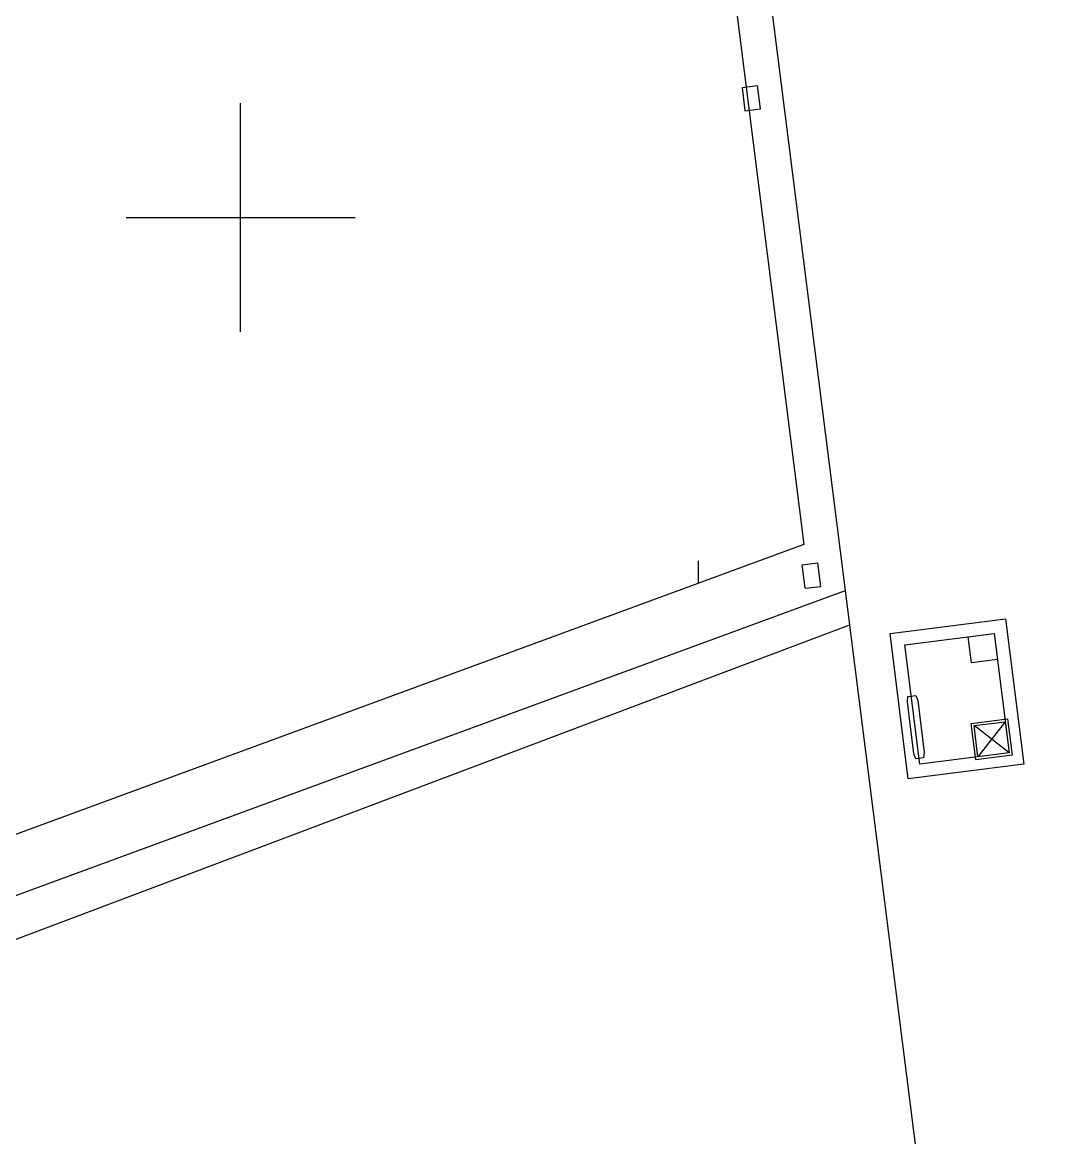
# Model space of a CAD drawing. Header units: inches. Extents: x 2621776591 to 2623670951, y 363331607 to 364354604.
# Drawn here: x 2622161297 to 2622180913, y 363897875 to 363919200 of the extents above; entities that cross this region are included whole.
import ezdxf

# ---------------------------------------------------------------- set-up
doc = ezdxf.new("R2010")
doc.units = ezdxf.units.IN
doc.header["$MEASUREMENT"] = 0
doc.linetypes.add('BORDERX2', pattern=[3.5, 1, -0.5, 1, -0.5, 0, -0.5])
for name, color, linetype in [('_PRD', 7, 'Continuous'), ('ANCHOR POINT', 7, 'Continuous'), ('CABLE REELING PIT', 1, 'Continuous'), ('DIM', 8, 'Continuous'), ('TEXT2', 1, 'Continuous')]:
    doc.layers.add(name, color=color, linetype=linetype)
doc.layers.add('CRANE', color=7, linetype='Continuous', true_color=0x7f3f7f)

# ---------------------------------------------------------------- blocks, each defined once
blk = doc.blocks.new('A$C3b4efab6')
at = {"layer": '_PRD', "color": 8, "ltscale": 20000}
for points in [[(-355258, -226244), (-379959, -235557, -0.484215), (-386683, -231515), (-399316, -133024)], [(-355341, -225583), (-379436, -234446, -0.481736), (-386121, -230390), (-398606, -133057)]]:
    blk.add_lwpolyline(points, format="xyb", dxfattribs=at)
blk = doc.blocks.new('A$Cfe87a000')
h = blk.add_hatch()
h.set_pattern_fill('CROSS', color=190, scale=35000)
h.set_pattern_definition([(0, (-2621685475, -364093291), (8750, 8750), [4375, -13125]), (90, (-2621683288, -364095478.5), (-8750, 8750), [4375, -13125])])
h.paths.add_polyline_path([(0, 0), (-30586, -3867), (-13078, -140353), (-8315, -149578), (-6733, -162482), (-8967, -172401), (3518, -269734, 0.302123), (7001, -273750), (33332, -264064)])
at = {"color": 190}
for p, q in [((0, 0), (33332, -264064)), ((33332, -264064), (7001, -273750))]:
    blk.add_line(p, q, dxfattribs=at)

msp = doc.modelspace()

# ---------------------------------------------------------------- linework, layer by layer
at = {"layer": 'ANCHOR POINT'}
for p, q in [((2622175052.1, 363917952.4), (2622175349.7, 363917990)), ((2622175052.1, 363917952.4), (2622175108.5, 363917505.9)), ((2622175406.1, 363917543.6), (2622175349.7, 363917990)), ((2622175108.5, 363917505.9), (2622175406.1, 363917543.6)), ((2622176204.8, 363908825), (2622176502.4, 363908862.6)), ((2622176261.2, 363908378.6), (2622176204.8, 363908825)), ((2622176558.9, 363908416.2), (2622176502.4, 363908862.6)), ((2622176261.2, 363908378.6), (2622176558.9, 363908416.2))]:
    msp.add_line(p, q, dxfattribs=at)
at = {"layer": 'CABLE REELING PIT'}
for p, q in [((2622180156.6, 363905232.4), (2622179486.6, 363905753.1)), ((2622180081.9, 363905827.7), (2622179561.2, 363905157.7))]:
    msp.add_line(p, q, dxfattribs=at)
for points in [[(2622180087.4, 363907793.7), (2622180435.7, 363905015.4), (2622178230.5, 363904738.9), (2622177882.2, 363907517.2)], [(2622179870.4, 363907514.5), (2622180156.6, 363905232.4), (2622178447.5, 363905018.1), (2622178161.3, 363907300.2)], [(2622179436.5, 363906956.2), (2622179374.3, 363907452.3), (2622179870.4, 363907514.5), (2622179932.6, 363907018.4)], [(2622178523.4, 363905138.8), (2622178374.5, 363905120), (2622178337.2, 363905216.1), (2622178211.7, 363906208.2), (2622178224, 363906310.5), (2622178372.8, 363906329.4), (2622178410.2, 363906233.3), (2622178535.6, 363905241.2)], [(2622179517.8, 363905101.9), (2622179430.8, 363905796.5), (2622180125.3, 363905883.6), (2622180212.4, 363905189)], [(2622179561.2, 363905157.7), (2622179486.6, 363905753.1), (2622180081.9, 363905827.7), (2622180156.6, 363905232.4)]]:
    msp.add_lwpolyline(points, close=True, dxfattribs=at)
at = {"layer": 'CRANE', "color": 82, "linetype": 'BORDERX2', "true_color": 0x33cc00}
msp.add_circle((2622181319.1, 363904427.5, 0), 61900, dxfattribs=at)
at = {"layer": 'TEXT2'}
msp.add_line((2622143258, 364175370.6), (2622218676.3, 363578910), dxfattribs=at)

# ---------------------------------------------------------------- block references
at = {"color": 190}
msp.add_blockref('A$Cfe87a000', (2622142902.7, 364173278.9), dxfattribs=at)
at = {"layer": 'DIM'}
msp.add_blockref('A$C3b4efab6', (2622532343.8, 364133909.7), dxfattribs=at)

doc.saveas('drawing.dxf')
